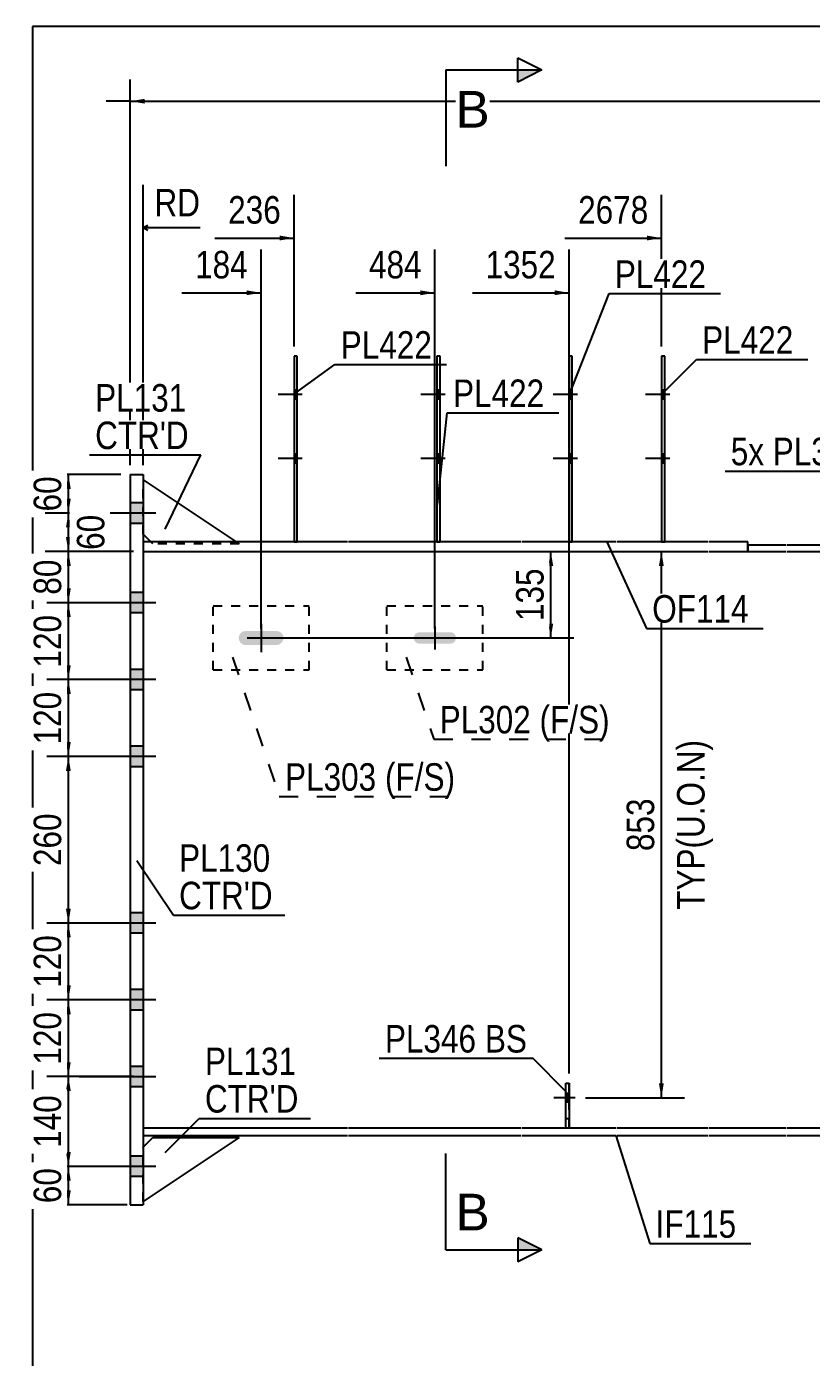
# Model space of a CAD drawing. Header units: millimetres. Extents: x -14 to 388, y -192 to 85.
# Drawn here: x -12.1 to 69.6, y -53.9 to 84.6 of the extents above; entities that cross this region are included whole.
import ezdxf

# ---------------------------------------------------------------- set-up
doc = ezdxf.new("R2010")
doc.units = ezdxf.units.MM
doc.linetypes.add('DXK_LINE_DOT1', pattern=[1.8814, 0.9407, -0.9407])
doc.linetypes.add('DXK_LINE_DOT2', pattern=[3.9198, 1.9599, -1.9599])
doc.styles.add('Arial', font='ARIAL.TTF', dxfattribs={"height": 0.2})
doc.styles.add('Arial Narrow', font='ARIALN.TTF', dxfattribs={"height": 0.2})

# ---------------------------------------------------------------- blocks, each defined once
blk = doc.blocks.new('Unknown-623515032-1211')
at = {"color": 5, "linetype": 'Continuous'}
for p, q in [((388.48, 84.63), (-11.52, 84.63)), ((-11.52, 84.63), (-11.52, -192.37))]:
    blk.add_line(p, q, dxfattribs=at)
blk = doc.blocks.new('Part-623515032-1620 - 1232')
at = {"color": 2, "linetype": 'Continuous'}
for p, q in [((10, -31), (0, -37.67)), ((0, -32), (1, -31)), ((1, -31), (10, -31))]:
    blk.add_line(p, q, dxfattribs=at)
at = {"color": 7, "linetype": 'DXK_LINE_DOT1'}
blk.add_line((0, -37.67), (0, -32), dxfattribs=at)
blk = doc.blocks.new('Bolt-623515032-1246 - 1232')
at = {"linetype": 'Continuous'}
for points in [[(44.68, 45.87), (44.68, 46.8), (44.35, 46.8), (44.35, 45.87)], [(44.68, 45.87), (44.68, 46.8), (44.35, 46.8), (44.35, 45.87)], [(44.68, 39.2), (44.68, 40.13), (44.35, 40.13), (44.35, 39.2)], [(44.68, 39.2), (44.68, 40.13), (44.35, 40.13), (44.35, 39.2)]]:
    blk.add_hatch(color=3, dxfattribs=at).paths.add_polyline_path(points)
at = {"color": 3, "linetype": 'Continuous'}
for p, q in [((45.22, 46.33), (42.68, 46.33)), ((45.22, 46.33), (42.68, 46.33)), ((44.68, 46.8), (44.35, 46.8)), ((44.68, 46.8), (44.35, 46.8)), ((44.68, 45.87), (44.35, 45.87)), ((44.68, 45.87), (44.35, 45.87)), ((45.22, 39.67), (42.68, 39.67)), ((45.22, 39.67), (42.68, 39.67)), ((44.68, 40.13), (44.35, 40.13)), ((44.68, 40.13), (44.35, 40.13)), ((44.68, 39.2), (44.35, 39.2)), ((44.68, 39.2), (44.35, 39.2))]:
    blk.add_line(p, q, dxfattribs=at)
blk = doc.blocks.new('Bolt-623515032-1247 - 1232')
at = {"linetype": 'Continuous'}
blk.add_hatch(color=3, dxfattribs=at).paths.add_polyline_path([(14.56, 20.72), (14.62, 21), (14.56, 21.28), (14.4, 21.52), (14.16, 21.68), (13.88, 21.73), (10.68, 21.73), (10.4, 21.68), (10.16, 21.52), (10.01, 21.28), (9.95, 21), (10.01, 20.72), (10.16, 20.48), (10.4, 20.32), (10.68, 20.27), (13.88, 20.27), (14.16, 20.32), (14.4, 20.48)])
at = {"color": 3, "linetype": 'Continuous'}
for p, q in [((12.28, 22.47), (12.28, 19.53)), ((10.82, 21), (13.75, 21))]:
    blk.add_line(p, q, dxfattribs=at)
blk = doc.blocks.new('Bolt-623515032-1248 - 1232')
at = {"linetype": 'Continuous'}
blk.add_hatch(color=3, dxfattribs=at).paths.add_polyline_path([(32.54, 20.77), (32.58, 21), (32.54, 21.23), (32.41, 21.43), (32.21, 21.56), (31.98, 21.6), (28.78, 21.6), (28.55, 21.56), (28.36, 21.43), (28.23, 21.23), (28.18, 21), (28.23, 20.77), (28.36, 20.58), (28.55, 20.45), (28.78, 20.4), (31.98, 20.4), (32.21, 20.45), (32.41, 20.58)])
at = {"color": 3, "linetype": 'Continuous'}
for p, q in [((30.38, 22.2), (30.38, 19.8)), ((29.18, 21), (31.58, 21))]:
    blk.add_line(p, q, dxfattribs=at)
blk = doc.blocks.new('Bolt-623515032-1250 - 1232')
at = {"linetype": 'Continuous'}
for points in [[(-1.33, 35.07), (-1.33, 32.93), (0, 32.93), (0, 35.07)], [(-1.33, 35.07), (-1.33, 32.93), (0, 32.93), (0, 35.07)], [(-1.33, 25.73), (-1.33, 23.6), (0, 23.6), (0, 25.73)], [(-1.33, 25.73), (-1.33, 23.6), (0, 23.6), (0, 25.73)], [(-1.33, 17.73), (-1.33, 15.6), (0, 15.6), (0, 17.73)], [(-1.33, 17.73), (-1.33, 15.6), (0, 15.6), (0, 17.73)], [(-1.33, 9.73), (-1.33, 7.6), (0, 7.6), (0, 9.73)], [(-1.33, 9.73), (-1.33, 7.6), (0, 7.6), (0, 9.73)], [(-1.33, -7.6), (-1.33, -9.73), (0, -9.73), (0, -7.6)], [(-1.33, -7.6), (-1.33, -9.73), (0, -9.73), (0, -7.6)], [(-1.33, -15.6), (-1.33, -17.73), (0, -17.73), (0, -15.6)], [(-1.33, -15.6), (-1.33, -17.73), (0, -17.73), (0, -15.6)], [(-1.33, -23.6), (-1.33, -25.73), (0, -25.73), (0, -23.6)], [(-1.33, -23.6), (-1.33, -25.73), (0, -25.73), (0, -23.6)], [(-1.33, -32.93), (-1.33, -35.07), (0, -35.07), (0, -32.93)], [(-1.33, -32.93), (-1.33, -35.07), (0, -35.07), (0, -32.93)]]:
    blk.add_hatch(color=3, dxfattribs=at).paths.add_polyline_path(points)
at = {"color": 3, "linetype": 'Continuous'}
for p, q in [((0, 35.07), (-1.33, 35.07)), ((0, 35.07), (-1.33, 35.07)), ((1.32, 34), (-6.67, 34)), ((1.32, 34), (-6.67, 34)), ((0, 32.93), (-1.33, 32.93)), ((0, 32.93), (-1.33, 32.93)), ((0, 25.73), (-1.33, 25.73)), ((0, 25.73), (-1.33, 25.73)), ((1.32, 24.67), (-6.67, 24.67)), ((1.32, 24.67), (-6.67, 24.67)), ((0, 23.6), (-1.33, 23.6)), ((0, 23.6), (-1.33, 23.6)), ((1.32, 16.67), (-6.67, 16.67)), ((1.32, 16.67), (-6.67, 16.67)), ((0, 17.73), (-1.33, 17.73)), ((0, 17.73), (-1.33, 17.73)), ((0, 15.6), (-1.33, 15.6)), ((0, 15.6), (-1.33, 15.6)), ((0, 9.73), (-1.33, 9.73)), ((0, 9.73), (-1.33, 9.73)), ((1.32, 8.67), (-6.67, 8.67)), ((1.32, 8.67), (-6.67, 8.67)), ((0, 7.6), (-1.33, 7.6)), ((0, 7.6), (-1.33, 7.6)), ((0, -7.6), (-1.33, -7.6)), ((0, -7.6), (-1.33, -7.6)), ((1.32, -8.67), (-6.67, -8.67)), ((1.32, -8.67), (-6.67, -8.67)), ((0, -9.73), (-1.33, -9.73)), ((0, -9.73), (-1.33, -9.73)), ((0, -15.6), (-1.33, -15.6)), ((0, -15.6), (-1.33, -15.6)), ((1.32, -16.67), (-6.67, -16.67)), ((1.32, -16.67), (-6.67, -16.67)), ((0, -17.73), (-1.33, -17.73)), ((0, -17.73), (-1.33, -17.73)), ((1.32, -24.67), (-6.67, -24.67)), ((1.32, -24.67), (-6.67, -24.67)), ((0, -23.6), (-1.33, -23.6)), ((0, -23.6), (-1.33, -23.6)), ((0, -25.73), (-1.33, -25.73)), ((0, -25.73), (-1.33, -25.73)), ((0, -32.93), (-1.33, -32.93)), ((0, -32.93), (-1.33, -32.93)), ((1.32, -34), (-6.67, -34)), ((1.32, -34), (-6.67, -34)), ((0, -35.07), (-1.33, -35.07)), ((0, -35.07), (-1.33, -35.07))]:
    blk.add_line(p, q, dxfattribs=at)
blk = doc.blocks.new('Part-623515032-1275 - 1232')
at = {"color": 2, "linetype": 'Continuous'}
for p, q in [((21.28, 31), (0, 31)), ((39.38, 31), (21.38, 31)), ((49.22, 31), (39.48, 31)), ((58.85, 31), (49.32, 31)), ((62.95, 31), (58.95, 31)), ((62.95, 30), (62.95, 31)), ((0, 30), (21.28, 30)), ((21.38, 30), (39.38, 30)), ((39.48, 30), (49.22, 30)), ((49.32, 30), (58.85, 30)), ((58.95, 30), (62.95, 30))]:
    blk.add_line(p, q, dxfattribs=at)
at = {"color": 7, "linetype": 'DXK_LINE_DOT1'}
blk.add_line((0, 31), (0, 30), dxfattribs=at)
blk = doc.blocks.new('Part-623515032-1297 - 1232')
at = {"color": 2, "linetype": 'Continuous'}
for p, q in [((62.95, 30.67), (62.95, 30)), ((66.95, 30.67), (62.95, 30.67)), ((75.05, 30.67), (67.05, 30.67)), ((84.88, 30.67), (75.15, 30.67)), ((94.52, 30.67), (84.98, 30.67)), ((132.67, 30.67), (94.62, 30.67)), ((142.3, 30.67), (132.77, 30.67)), ((152.13, 30.67), (142.4, 30.67)), ((161.77, 30.67), (152.23, 30.67)), ((165.87, 30.67), (161.87, 30.67)), ((62.95, 30), (66.95, 30)), ((67.05, 30), (75.05, 30)), ((75.15, 30), (84.88, 30)), ((84.98, 30), (94.52, 30)), ((94.62, 30), (132.67, 30)), ((132.77, 30), (142.3, 30)), ((142.4, 30), (152.13, 30)), ((152.23, 30), (161.77, 30)), ((161.87, 30), (165.87, 30))]:
    blk.add_line(p, q, dxfattribs=at)
at = {"color": 7, "linetype": 'DXK_LINE_DOT1'}
blk.add_line((165.87, 30), (165.87, 30.67), dxfattribs=at)
blk = doc.blocks.new('Part-623515032-1670 - 1232')
at = {"color": 7, "linetype": 'DXK_LINE_DOT1'}
for p, q in [((0, 30), (0, -30)), ((0, 30), (21.28, 30)), ((21.38, 30), (39.38, 30)), ((39.48, 30), (49.22, 30)), ((49.32, 30), (58.85, 30)), ((58.95, 30), (66.95, 30)), ((67.05, 30), (75.05, 30)), ((75.15, 30), (84.88, 30)), ((84.98, 30), (94.52, 30)), ((94.62, 30), (109.7, 30)), ((0, -30), (21.28, -30)), ((21.38, -30), (39.38, -30)), ((39.48, -30), (49.22, -30)), ((49.32, -30), (58.85, -30)), ((58.95, -30), (66.95, -30)), ((67.05, -30), (75.05, -30)), ((75.15, -30), (84.88, -30)), ((84.98, -30), (94.52, -30)), ((94.62, -30), (109.7, -30))]:
    blk.add_line(p, q, dxfattribs=at)
at = {"color": 2, "linetype": 'Continuous'}
blk.add_line((109.7, 30), (109.7, -30), dxfattribs=at)
blk = doc.blocks.new('Part-623515032-1407 - 1232')
at = {"color": 2, "linetype": 'Continuous'}
for p, q in [((0, -30), (21.28, -30)), ((21.38, -30), (39.38, -30)), ((39.48, -30), (49.22, -30)), ((49.32, -30), (58.85, -30)), ((58.95, -30), (66.95, -30)), ((67.05, -30), (71.05, -30)), ((71.05, -30), (71.05, -30.8)), ((0, -30.8), (21.28, -30.8)), ((21.38, -30.8), (39.38, -30.8)), ((39.48, -30.8), (49.22, -30.8)), ((49.32, -30.8), (58.85, -30.8)), ((58.95, -30.8), (66.95, -30.8)), ((67.05, -30.8), (71.05, -30.8))]:
    blk.add_line(p, q, dxfattribs=at)
at = {"color": 7, "linetype": 'DXK_LINE_DOT1'}
blk.add_line((0, -30), (0, -30.8), dxfattribs=at)
blk = doc.blocks.new('Part-623515032-1754 - 1232')
at = {"color": 7, "linetype": 'DXK_LINE_DOT1'}
for p, q in [((44.02, -30), (44.02, -25.33)), ((44.02, -25.33), (44.35, -25.33)), ((44.35, -30), (44.35, -25.33))]:
    blk.add_line(p, q, dxfattribs=at)
blk = doc.blocks.new('Part-623515032-1591 - 1232')
at = {"color": 2, "linetype": 'Continuous'}
for p, q in [((-1.33, 38), (0, 38)), ((-1.33, 38), (-1.33, -38)), ((0, 38), (0, -38)), ((-1.33, -38), (0, -38))]:
    blk.add_line(p, q, dxfattribs=at)
blk = doc.blocks.new('Part-623515032-1749 - 1232')
at = {"color": 2, "linetype": 'Continuous'}
for p, q in [((44.02, -30), (44.02, -25.33)), ((44.02, -25.33), (44.35, -25.33)), ((44.35, -25.33), (44.35, -30))]:
    blk.add_line(p, q, dxfattribs=at)
at = {"color": 7, "linetype": 'DXK_LINE_DOT1'}
blk.add_line((44.02, -29), (44.35, -29), dxfattribs=at)
blk = doc.blocks.new('Part-623515032-1803 - 1232')
at = {"color": 2, "linetype": 'Continuous'}
for p, q in [((16.05, 50.33), (15.72, 50.33)), ((15.72, 50.33), (15.72, 31)), ((16.05, 31), (16.05, 50.33))]:
    blk.add_line(p, q, dxfattribs=at)
at = {"color": 7, "linetype": 'DXK_LINE_DOT1'}
blk.add_line((15.72, 31), (16.05, 31), dxfattribs=at)
blk = doc.blocks.new('Part-623515032-1808 - 1232')
at = {"color": 2, "linetype": 'Continuous'}
for p, q in [((54.32, 50.33), (53.98, 50.33)), ((53.98, 50.33), (53.98, 31)), ((54.32, 31), (54.32, 50.33))]:
    blk.add_line(p, q, dxfattribs=at)
at = {"color": 7, "linetype": 'DXK_LINE_DOT1'}
blk.add_line((53.98, 31), (54.32, 31), dxfattribs=at)
blk = doc.blocks.new('Part-623515032-1860 - 1232')
at = {"color": 2, "linetype": 'Continuous'}
for p, q in [((44.68, 50.33), (44.35, 50.33)), ((44.35, 50.33), (44.35, 31)), ((44.68, 31), (44.68, 50.33))]:
    blk.add_line(p, q, dxfattribs=at)
at = {"color": 7, "linetype": 'DXK_LINE_DOT1'}
blk.add_line((44.35, 31), (44.68, 31), dxfattribs=at)
blk = doc.blocks.new('Part-623515032-1882 - 1232')
at = {"color": 7, "linetype": 'DXK_LINE_DOT1'}
for p, q in [((7.28, 17.67), (7.28, 24.33)), ((7.28, 24.33), (17.28, 24.33)), ((17.28, 17.67), (17.28, 24.33)), ((7.28, 17.67), (17.28, 17.67))]:
    blk.add_line(p, q, dxfattribs=at)
blk = doc.blocks.new('Part-623515032-1887 - 1232')
at = {"color": 7, "linetype": 'DXK_LINE_DOT1'}
for p, q in [((25.38, 17.67), (25.38, 24.33)), ((25.38, 24.33), (35.38, 24.33)), ((35.38, 17.67), (35.38, 24.33)), ((25.38, 17.67), (35.38, 17.67))]:
    blk.add_line(p, q, dxfattribs=at)
blk = doc.blocks.new('Bolt-623515032-1889 - 1232')
at = {"linetype": 'Continuous'}
for points in [[(54.32, 45.87), (54.32, 46.8), (53.98, 46.8), (53.98, 45.87)], [(54.32, 45.87), (54.32, 46.8), (53.98, 46.8), (53.98, 45.87)], [(54.32, 39.2), (54.32, 40.13), (53.98, 40.13), (53.98, 39.2)], [(54.32, 39.2), (54.32, 40.13), (53.98, 40.13), (53.98, 39.2)]]:
    blk.add_hatch(color=3, dxfattribs=at).paths.add_polyline_path(points)
at = {"color": 3, "linetype": 'Continuous'}
for p, q in [((54.85, 46.33), (52.32, 46.33)), ((54.85, 46.33), (52.32, 46.33)), ((54.32, 46.8), (53.98, 46.8)), ((54.32, 46.8), (53.98, 46.8)), ((54.32, 45.87), (53.98, 45.87)), ((54.32, 45.87), (53.98, 45.87)), ((54.85, 39.67), (52.32, 39.67)), ((54.85, 39.67), (52.32, 39.67)), ((54.32, 40.13), (53.98, 40.13)), ((54.32, 40.13), (53.98, 40.13)), ((54.32, 39.2), (53.98, 39.2)), ((54.32, 39.2), (53.98, 39.2))]:
    blk.add_line(p, q, dxfattribs=at)
blk = doc.blocks.new('Bolt-623515032-1890 - 1232')
at = {"linetype": 'Continuous'}
for points in [[(16.05, 45.87), (16.05, 46.8), (15.72, 46.8), (15.72, 45.87)], [(16.05, 45.87), (16.05, 46.8), (15.72, 46.8), (15.72, 45.87)], [(16.05, 39.2), (16.05, 40.13), (15.72, 40.13), (15.72, 39.2)], [(16.05, 39.2), (16.05, 40.13), (15.72, 40.13), (15.72, 39.2)]]:
    blk.add_hatch(color=3, dxfattribs=at).paths.add_polyline_path(points)
at = {"color": 3, "linetype": 'Continuous'}
for p, q in [((16.58, 46.33), (14.05, 46.33)), ((16.58, 46.33), (14.05, 46.33)), ((16.05, 46.8), (15.72, 46.8)), ((16.05, 46.8), (15.72, 46.8)), ((16.05, 45.87), (15.72, 45.87)), ((16.05, 45.87), (15.72, 45.87)), ((16.58, 39.67), (14.05, 39.67)), ((16.58, 39.67), (14.05, 39.67)), ((16.05, 40.13), (15.72, 40.13)), ((16.05, 40.13), (15.72, 40.13)), ((16.05, 39.2), (15.72, 39.2)), ((16.05, 39.2), (15.72, 39.2))]:
    blk.add_line(p, q, dxfattribs=at)
blk = doc.blocks.new('Bolt-623515032-1893 - 1232')
at = {"color": 3, "linetype": 'DXK_LINE_DOT2'}
for p, q in [((44.98, -26.87), (42.78, -26.87)), ((44.35, -26.4), (44.02, -26.4)), ((44.35, -27.33), (44.02, -27.33))]:
    blk.add_line(p, q, dxfattribs=at)
blk = doc.blocks.new('Bolt-623515032-1894 - 1232')
at = {"linetype": 'Continuous'}
blk.add_hatch(color=3, dxfattribs=at).paths.add_polyline_path([(44.35, -27.33), (44.35, -26.4), (44.02, -26.4), (44.02, -27.33)])
at = {"color": 3, "linetype": 'Continuous'}
for p, q in [((44.98, -26.87), (42.78, -26.87)), ((44.35, -26.4), (44.02, -26.4)), ((44.35, -27.33), (44.02, -27.33))]:
    blk.add_line(p, q, dxfattribs=at)
blk = doc.blocks.new('Part-623515032-9226 - 1232')
at = {"color": 2, "linetype": 'Continuous'}
for p, q in [((0, 37.47), (9.7, 31)), ((0, 31.8), (0.8, 31))]:
    blk.add_line(p, q, dxfattribs=at)
at = {"color": 7, "linetype": 'DXK_LINE_DOT1'}
for p, q in [((0, 31.8), (0, 37.47)), ((1, 30.8), (0.8, 31)), ((10, 30.8), (1, 30.8)), ((9.7, 31), (10, 30.8))]:
    blk.add_line(p, q, dxfattribs=at)
blk = doc.blocks.new('Part-623515032-13975 - 1232')
at = {"color": 2, "linetype": 'Continuous'}
for p, q in [((30.92, 50.33), (30.58, 50.33)), ((30.58, 50.33), (30.58, 31)), ((30.92, 31), (30.92, 50.33))]:
    blk.add_line(p, q, dxfattribs=at)
at = {"color": 7, "linetype": 'DXK_LINE_DOT1'}
blk.add_line((30.58, 31), (30.92, 31), dxfattribs=at)
blk = doc.blocks.new('Bolt-623515032-13976 - 1232')
at = {"linetype": 'Continuous'}
for points in [[(30.92, 45.87), (30.92, 46.8), (30.58, 46.8), (30.58, 45.87)], [(30.92, 45.87), (30.92, 46.8), (30.58, 46.8), (30.58, 45.87)], [(30.92, 39.2), (30.92, 40.13), (30.58, 40.13), (30.58, 39.2)], [(30.92, 39.2), (30.92, 40.13), (30.58, 40.13), (30.58, 39.2)]]:
    blk.add_hatch(color=3, dxfattribs=at).paths.add_polyline_path(points)
at = {"color": 3, "linetype": 'Continuous'}
for p, q in [((31.45, 46.33), (28.92, 46.33)), ((31.45, 46.33), (28.92, 46.33)), ((30.92, 46.8), (30.58, 46.8)), ((30.92, 46.8), (30.58, 46.8)), ((30.92, 45.87), (30.58, 45.87)), ((30.92, 45.87), (30.58, 45.87)), ((31.45, 39.67), (28.92, 39.67)), ((31.45, 39.67), (28.92, 39.67)), ((30.92, 40.13), (30.58, 40.13)), ((30.92, 40.13), (30.58, 40.13)), ((30.92, 39.2), (30.58, 39.2)), ((30.92, 39.2), (30.58, 39.2))]:
    blk.add_line(p, q, dxfattribs=at)
blk = doc.blocks.new('StraightDimension-623515032-7404 - 1232')
at = {"linetype": 'Continuous'}
for points in [[(-8.03, 15.17), (-7.78, 16.67), (-7.53, 15.17)], [(-7.53, 10.17), (-7.78, 8.67), (-8.03, 10.17)]]:
    blk.add_hatch(color=7, dxfattribs=at).paths.add_polyline_path(points)
at = {"color": 7, "linetype": 'Continuous'}
for p, q in [((-1, 16.67), (-10.03, 16.67)), ((-7.78, 8.67), (-7.78, 16.67)), ((-1, 8.67), (-10.03, 8.67))]:
    blk.add_line(p, q, dxfattribs=at)
at = {"color": 0}
blk.add_wipeout([(-7.93, 16.01), (-12.13, 16.01), (-12.13, 9.32), (-7.93, 9.32)], dxfattribs=at)
at = {"color": 3, "style": 'Arial Narrow'}
blk.add_text('120', height=2.863, rotation=90.0002, dxfattribs=at).set_placement((-8.53, 9.92))
blk = doc.blocks.new('StraightDimension-623515032-7400 - 1232')
at = {"linetype": 'Continuous'}
for points in [[(-8.03, 36.5), (-7.78, 38), (-7.53, 36.5)], [(-7.53, 35.5), (-7.78, 34), (-8.03, 35.5)]]:
    blk.add_hatch(color=7, dxfattribs=at).paths.add_polyline_path(points)
at = {"color": 7, "linetype": 'Continuous'}
for p, q in [((-2.33, 38), (-10.03, 38)), ((-7.78, 34), (-7.78, 38)), ((-1, 34), (-10.03, 34))]:
    blk.add_line(p, q, dxfattribs=at)
at = {"color": 0}
blk.add_wipeout([(-7.93, 38.43), (-12.13, 38.43), (-12.13, 33.57), (-7.93, 33.57)], dxfattribs=at)
at = {"color": 3, "style": 'Arial Narrow'}
blk.add_text('60', height=2.863, rotation=90.0002, dxfattribs=at).set_placement((-8.53, 34.17))
blk = doc.blocks.new('StraightDimension-623515032-2147 - 1232')
at = {"linetype": 'Continuous'}
for points in [[(53.71, 28.5), (53.96, 30), (54.21, 28.5)], [(54.21, -25.37), (53.96, -26.87), (53.71, -25.37)]]:
    blk.add_hatch(color=7, dxfattribs=at).paths.add_polyline_path(points)
at = {"color": 7, "linetype": 'Continuous'}
for p, q in [((46.08, 30), (56.36, 30)), ((53.96, -26.87), (53.96, 30)), ((46.07, -26.87), (56.36, -26.87))]:
    blk.add_line(p, q, dxfattribs=at)
at = {"color": 0, "linetype": 'Continuous'}
blk.add_wipeout([(59.06, 11.02), (54.86, 11.02), (54.86, -7.89), (59.06, -7.89)], dxfattribs=at)
at = {"color": 3, "linetype": 'Continuous', "style": 'Arial Narrow'}
blk.add_text('TYP(U.O.N)', height=2.863, rotation=90.0002, dxfattribs=at).set_placement((58.46, -7.29))
at = {"color": 0}
blk.add_wipeout([(53.81, 4.91), (49.61, 4.91), (49.61, -1.78), (53.81, -1.78)], dxfattribs=at)
at = {"color": 3, "style": 'Arial Narrow'}
blk.add_text('853', height=2.863, rotation=90.0002, dxfattribs=at).set_placement((53.21, -1.18))
blk = doc.blocks.new('StraightDimension-623515032-2160 - 1232')
at = {"linetype": 'Continuous'}
for points in [[(42.2, 28.5), (42.45, 30), (42.7, 28.5)], [(42.7, 22.5), (42.45, 21), (42.2, 22.5)]]:
    blk.add_hatch(color=7, dxfattribs=at).paths.add_polyline_path(points)
at = {"color": 7, "linetype": 'Continuous'}
for p, q in [((13.28, 30), (44.85, 30)), ((42.45, 21), (42.45, 30)), ((13.28, 21), (44.85, 21))]:
    blk.add_line(p, q, dxfattribs=at)
at = {"color": 0}
blk.add_wipeout([(42.3, 28.84), (38.1, 28.84), (38.1, 22.16), (42.3, 22.16)], dxfattribs=at)
at = {"color": 3, "style": 'Arial Narrow'}
blk.add_text('135', height=2.863, rotation=90.0002, dxfattribs=at).set_placement((41.7, 22.76))
blk = doc.blocks.new('StraightDimension-623515032-2593 - 1232')
at = {"linetype": 'Continuous'}
blk.add_hatch(color=7, dxfattribs=at).paths.add_polyline_path([(0.17, 76.62), (-1.33, 76.87), (0.17, 77.12)])
at = {"color": 7, "linetype": 'Continuous'}
for p, q in [((-1.33, 39), (-1.33, 79.12)), ((-1.33, 76.87), (-3.83, 76.87)), ((-1.33, 76.87), (374.77, 76.87))]:
    blk.add_line(p, q, dxfattribs=at)
blk = doc.blocks.new('StraightDimension-623515032-7401 - 1232')
at = {"linetype": 'Continuous'}
for points in [[(-8.03, 32.5), (-7.78, 34), (-7.53, 32.5)], [(-7.53, 31.5), (-7.78, 30), (-8.03, 31.5)]]:
    blk.add_hatch(color=7, dxfattribs=at).paths.add_polyline_path(points)
at = {"color": 7, "linetype": 'Continuous'}
for p, q in [((-1, 34), (-10.18, 34)), ((-7.78, 30), (-7.78, 34)), ((-1, 30), (-10.18, 30))]:
    blk.add_line(p, q, dxfattribs=at)
at = {"color": 0}
blk.add_wipeout([(-3.43, 34.43), (-7.63, 34.43), (-7.63, 29.57), (-3.43, 29.57)], dxfattribs=at)
at = {"color": 3, "style": 'Arial Narrow'}
blk.add_text('60', height=2.863, rotation=90.0002, dxfattribs=at).set_placement((-4.03, 30.17))
blk = doc.blocks.new('StraightDimension-623515032-7402 - 1232')
at = {"linetype": 'Continuous'}
for points in [[(-8.03, 28.5), (-7.78, 30), (-7.53, 28.5)], [(-7.53, 26.17), (-7.78, 24.67), (-8.03, 26.17)]]:
    blk.add_hatch(color=7, dxfattribs=at).paths.add_polyline_path(points)
at = {"color": 7, "linetype": 'Continuous'}
for p, q in [((-1, 30), (-10.03, 30)), ((-7.78, 24.67), (-7.78, 30)), ((-1, 24.67), (-10.03, 24.67))]:
    blk.add_line(p, q, dxfattribs=at)
at = {"color": 0}
blk.add_wipeout([(-7.93, 29.76), (-12.13, 29.76), (-12.13, 24.91), (-7.93, 24.91)], dxfattribs=at)
at = {"color": 3, "style": 'Arial Narrow'}
blk.add_text('80', height=2.863, rotation=90.0002, dxfattribs=at).set_placement((-8.53, 25.51))
blk = doc.blocks.new('StraightDimension-623515032-7403 - 1232')
at = {"linetype": 'Continuous'}
for points in [[(-8.03, 23.17), (-7.78, 24.67), (-7.53, 23.17)], [(-7.53, 18.17), (-7.78, 16.67), (-8.03, 18.17)]]:
    blk.add_hatch(color=7, dxfattribs=at).paths.add_polyline_path(points)
at = {"color": 7, "linetype": 'Continuous'}
for p, q in [((-1, 24.67), (-10.03, 24.67)), ((-7.78, 16.67), (-7.78, 24.67)), ((-1, 16.67), (-10.03, 16.67))]:
    blk.add_line(p, q, dxfattribs=at)
at = {"color": 0}
blk.add_wipeout([(-7.93, 24.01), (-12.13, 24.01), (-12.13, 17.32), (-7.93, 17.32)], dxfattribs=at)
at = {"color": 3, "style": 'Arial Narrow'}
blk.add_text('120', height=2.863, rotation=90.0002, dxfattribs=at).set_placement((-8.53, 17.92))
blk = doc.blocks.new('StraightDimension-623515032-7405 - 1232')
at = {"linetype": 'Continuous'}
for points in [[(-8.03, 7.17), (-7.78, 8.67), (-7.53, 7.17)], [(-7.53, -7.17), (-7.78, -8.67), (-8.03, -7.17)]]:
    blk.add_hatch(color=7, dxfattribs=at).paths.add_polyline_path(points)
at = {"color": 7, "linetype": 'Continuous'}
for p, q in [((-1, 8.67), (-10.03, 8.67)), ((-7.78, -8.67), (-7.78, 8.67)), ((-1, -8.67), (-10.03, -8.67))]:
    blk.add_line(p, q, dxfattribs=at)
at = {"color": 0}
blk.add_wipeout([(-7.93, 3.34), (-12.13, 3.34), (-12.13, -3.34), (-7.93, -3.34)], dxfattribs=at)
at = {"color": 3, "style": 'Arial Narrow'}
blk.add_text('260', height=2.863, rotation=90.0002, dxfattribs=at).set_placement((-8.53, -2.74))
blk = doc.blocks.new('StraightDimension-623515032-7406 - 1232')
at = {"linetype": 'Continuous'}
for points in [[(-8.03, -10.17), (-7.78, -8.67), (-7.53, -10.17)], [(-7.53, -15.17), (-7.78, -16.67), (-8.03, -15.17)]]:
    blk.add_hatch(color=7, dxfattribs=at).paths.add_polyline_path(points)
at = {"color": 7, "linetype": 'Continuous'}
for p, q in [((-1, -8.67), (-10.03, -8.67)), ((-7.78, -16.67), (-7.78, -8.67)), ((-1, -16.67), (-10.03, -16.67))]:
    blk.add_line(p, q, dxfattribs=at)
at = {"color": 0}
blk.add_wipeout([(-7.93, -9.32), (-12.13, -9.32), (-12.13, -16.01), (-7.93, -16.01)], dxfattribs=at)
at = {"color": 3, "style": 'Arial Narrow'}
blk.add_text('120', height=2.863, rotation=90.0002, dxfattribs=at).set_placement((-8.53, -15.41))
blk = doc.blocks.new('StraightDimension-623515032-7407 - 1232')
at = {"linetype": 'Continuous'}
for points in [[(-8.03, -18.17), (-7.78, -16.67), (-7.53, -18.17)], [(-7.53, -23.16), (-7.78, -24.66), (-8.03, -23.16)]]:
    blk.add_hatch(color=7, dxfattribs=at).paths.add_polyline_path(points)
at = {"color": 7, "linetype": 'Continuous'}
for p, q in [((-1, -16.67), (-10.03, -16.67)), ((-7.78, -24.66), (-7.78, -16.67)), ((-1, -24.66), (-10.03, -24.66))]:
    blk.add_line(p, q, dxfattribs=at)
at = {"color": 0}
blk.add_wipeout([(-7.93, -17.32), (-12.13, -17.32), (-12.13, -24.01), (-7.93, -24.01)], dxfattribs=at)
at = {"color": 3, "style": 'Arial Narrow'}
blk.add_text('120', height=2.863, rotation=90.0002, dxfattribs=at).set_placement((-8.53, -23.41))
blk = doc.blocks.new('StraightDimension-623515032-7408 - 1232')
at = {"linetype": 'Continuous'}
for points in [[(-8.03, -26.16), (-7.78, -24.66), (-7.53, -26.16)], [(-7.53, -32.5), (-7.78, -34), (-8.03, -32.5)]]:
    blk.add_hatch(color=7, dxfattribs=at).paths.add_polyline_path(points)
at = {"color": 7, "linetype": 'Continuous'}
for p, q in [((-1, -24.66), (-10.03, -24.66)), ((-7.78, -34), (-7.78, -24.66)), ((-1, -34), (-10.03, -34))]:
    blk.add_line(p, q, dxfattribs=at)
at = {"color": 0}
blk.add_wipeout([(-7.93, -25.99), (-12.13, -25.99), (-12.13, -32.67), (-7.93, -32.67)], dxfattribs=at)
at = {"color": 3, "style": 'Arial Narrow'}
blk.add_text('140', height=2.863, rotation=90.0002, dxfattribs=at).set_placement((-8.53, -32.07))
blk = doc.blocks.new('StraightDimension-623515032-7409 - 1232')
at = {"linetype": 'Continuous'}
for points in [[(-8.03, -35.5), (-7.78, -34), (-7.53, -35.5)], [(-7.53, -36.5), (-7.78, -38), (-8.03, -36.5)]]:
    blk.add_hatch(color=7, dxfattribs=at).paths.add_polyline_path(points)
at = {"color": 7, "linetype": 'Continuous'}
for p, q in [((-1, -34), (-10.03, -34)), ((-7.78, -38), (-7.78, -34)), ((-1.67, -38), (-10.03, -38))]:
    blk.add_line(p, q, dxfattribs=at)
at = {"color": 0}
blk.add_wipeout([(-7.93, -33.57), (-12.13, -33.57), (-12.13, -38.43), (-7.93, -38.43)], dxfattribs=at)
at = {"color": 3, "style": 'Arial Narrow'}
blk.add_text('60', height=2.863, rotation=90.0002, dxfattribs=at).set_placement((-8.53, -37.83))
blk = doc.blocks.new('StraightDimension-623515032-12306 - 1232')
at = {"linetype": 'Continuous'}
blk.add_hatch(color=7, dxfattribs=at).paths.add_polyline_path([(52.48, 62.88), (53.98, 62.63), (52.48, 62.38)])
at = {"color": 7, "linetype": 'Continuous'}
for p, q in [((53.98, 51.33), (53.98, 67.13)), ((43.92, 62.63), (53.98, 62.63))]:
    blk.add_line(p, q, dxfattribs=at)
at = {"color": 0}
blk.add_wipeout([(53.21, 63.53), (53.21, 67.73), (44.7, 67.73), (44.7, 63.53)], dxfattribs=at)
at = {"color": 3, "style": 'Arial Narrow'}
blk.add_text('2678', height=2.863, dxfattribs=at).set_placement((45.3, 64.13))
blk = doc.blocks.new('StraightDimension-623515032-12307 - 1232')
at = {"linetype": 'Continuous'}
blk.add_hatch(color=7, dxfattribs=at).paths.add_polyline_path([(42.85, 57.18), (44.35, 56.93), (42.85, 56.68)])
at = {"color": 7, "linetype": 'Continuous'}
for p, q in [((44.35, -24.33), (44.35, 61.43)), ((34.29, 56.93), (44.35, 56.93))]:
    blk.add_line(p, q, dxfattribs=at)
at = {"color": 0}
blk.add_wipeout([(43.58, 57.83), (43.58, 62.03), (35.06, 62.03), (35.06, 57.83)], dxfattribs=at)
at = {"color": 3, "style": 'Arial Narrow'}
blk.add_text('1352', height=2.863, dxfattribs=at).set_placement((35.66, 58.43))
blk = doc.blocks.new('StraightDimension-623515032-12308 - 1232')
at = {"linetype": 'Continuous'}
blk.add_hatch(color=7, dxfattribs=at).paths.add_polyline_path([(28.88, 57.18), (30.38, 56.93), (28.88, 56.68)])
at = {"color": 7, "linetype": 'Continuous'}
for p, q in [((30.38, 22), (30.38, 61.43)), ((22.15, 56.93), (30.38, 56.93))]:
    blk.add_line(p, q, dxfattribs=at)
at = {"color": 0}
blk.add_wipeout([(29.61, 57.83), (29.61, 62.03), (22.92, 62.03), (22.92, 57.83)], dxfattribs=at)
at = {"color": 3, "style": 'Arial Narrow'}
blk.add_text('484', height=2.863, dxfattribs=at).set_placement((23.52, 58.43))
blk = doc.blocks.new('StraightDimension-623515032-12309 - 1232')
at = {"linetype": 'Continuous'}
blk.add_hatch(color=7, dxfattribs=at).paths.add_polyline_path([(14.22, 62.88), (15.72, 62.63), (14.22, 62.38)])
at = {"color": 7, "linetype": 'Continuous'}
for p, q in [((15.72, 51.33), (15.72, 67.13)), ((7.48, 62.63), (15.72, 62.63))]:
    blk.add_line(p, q, dxfattribs=at)
at = {"color": 0}
blk.add_wipeout([(14.94, 63.53), (14.94, 67.73), (8.26, 67.73), (8.26, 63.53)], dxfattribs=at)
at = {"color": 3, "style": 'Arial Narrow'}
blk.add_text('236', height=2.863, dxfattribs=at).set_placement((8.86, 64.13))
blk = doc.blocks.new('StraightDimension-623515032-12310 - 1232')
at = {"linetype": 'Continuous'}
blk.add_hatch(color=7, dxfattribs=at).paths.add_polyline_path([(10.78, 57.18), (12.28, 56.93), (10.78, 56.68)])
at = {"color": 7, "linetype": 'Continuous'}
for p, q in [((12.28, 22), (12.28, 61.43)), ((4.05, 56.93), (12.28, 56.93))]:
    blk.add_line(p, q, dxfattribs=at)
at = {"color": 0, "linetype": 'Continuous'}
blk.add_wipeout([(6.53, 64.28), (6.53, 68.48), (0.59, 68.48), (0.59, 64.28)], dxfattribs=at)
at = {"color": 7, "linetype": 'Continuous'}
for p, q in [((0, 39), (0, 68.18)), ((0.5, 63.93), (0, 63.68)), ((0.5, 63.43), (0, 63.68)), ((5.93, 63.68), (0, 63.68))]:
    blk.add_line(p, q, dxfattribs=at)
at = {"color": 3, "linetype": 'Continuous', "style": 'Arial Narrow'}
blk.add_text('RD', height=2.863, dxfattribs=at).set_placement((1.19, 64.88))
at = {"color": 0}
blk.add_wipeout([(11.51, 57.83), (11.51, 62.03), (4.82, 62.03), (4.82, 57.83)], dxfattribs=at)
at = {"color": 3, "style": 'Arial Narrow'}
blk.add_text('184', height=2.863, dxfattribs=at).set_placement((5.42, 58.43))
blk = doc.blocks.new('Mark-623515032-1270 - 1232')
at = {"color": 0}
blk.add_wipeout([(63.06, 22.6), (63.06, 25.6), (53.01, 25.6), (53.01, 22.6)], dxfattribs=at)
blk.add_wipeout([(63.06, 22.6), (63.06, 25.6), (53.01, 25.6), (53.01, 22.6)], dxfattribs=at)
at = {"color": 7, "linetype": 'Continuous'}
for p, q in [((48.29, 31), (52.41, 22)), ((52.41, 22), (64.56, 22))]:
    blk.add_line(p, q, dxfattribs=at)
at = {"color": 3, "style": 'Arial Narrow'}
blk.add_text('OF114', height=2.863, dxfattribs=at).set_placement((53.01, 22.6))
blk = doc.blocks.new('Mark-623515032-1403 - 1232')
at = {"color": 0}
blk.add_wipeout([(61.76, -41.43), (61.76, -38.43), (53.36, -38.43), (53.36, -41.43)], dxfattribs=at)
blk.add_wipeout([(61.76, -41.43), (61.76, -38.43), (53.36, -38.43), (53.36, -41.43)], dxfattribs=at)
at = {"color": 7, "linetype": 'Continuous'}
for p, q in [((49.22, -30.8), (52.76, -42.03)), ((52.76, -42.03), (63.26, -42.03))]:
    blk.add_line(p, q, dxfattribs=at)
at = {"color": 3, "style": 'Arial Narrow'}
blk.add_text('IF115', height=2.863, dxfattribs=at).set_placement((53.36, -41.43))
blk = doc.blocks.new('Mark-623515032-1587 - 1232')
at = {"color": 0}
for points in [[(13.26, -3.34), (13.26, -0.34), (3.75, -0.34), (3.75, -3.34)], [(13.51, -7.24), (13.51, -4.24), (3.75, -4.24), (3.75, -7.24)]]:
    blk.add_wipeout(points, dxfattribs=at)
for points in [[(13.26, -3.34), (13.26, -0.34), (3.75, -0.34), (3.75, -3.34)], [(13.51, -7.24), (13.51, -4.24), (3.75, -4.24), (3.75, -7.24)]]:
    blk.add_wipeout(points, dxfattribs=at)
at = {"color": 7, "linetype": 'Continuous'}
for p, q in [((-0.66, -2.17), (3.15, -7.84)), ((3.15, -7.84), (14.76, -7.84))]:
    blk.add_line(p, q, dxfattribs=at)
at = {"color": 3, "style": 'Arial Narrow'}
blk.add_text('PL130', height=2.863, dxfattribs=at).set_placement((3.75, -3.34))
at = {"color": 1, "style": 'Arial Narrow'}
blk.add_text("CTR'D", height=2.863, dxfattribs=at).set_placement((3.75, -7.24))
blk = doc.blocks.new('Mark-623515032-1616 - 1232')
at = {"color": 0}
for points in [[(15.94, -24.5), (15.94, -21.5), (6.44, -21.5), (6.44, -24.5)], [(16.19, -28.4), (16.19, -25.4), (6.44, -25.4), (6.44, -28.4)]]:
    blk.add_wipeout(points, dxfattribs=at)
for points in [[(15.94, -24.5), (15.94, -21.5), (6.44, -21.5), (6.44, -24.5)], [(16.19, -28.4), (16.19, -25.4), (6.44, -25.4), (6.44, -28.4)]]:
    blk.add_wipeout(points, dxfattribs=at)
at = {"color": 7, "linetype": 'Continuous'}
for p, q in [((2.3, -32.54), (5.84, -29)), ((5.84, -29), (17.44, -29))]:
    blk.add_line(p, q, dxfattribs=at)
at = {"color": 3, "style": 'Arial Narrow'}
blk.add_text('PL131', height=2.863, dxfattribs=at).set_placement((6.44, -24.5))
at = {"color": 1, "style": 'Arial Narrow'}
blk.add_text("CTR'D", height=2.863, dxfattribs=at).set_placement((6.44, -28.4))
blk = doc.blocks.new('Mark-623515032-1799 - 1232')
at = {"color": 0}
blk.add_wipeout([(30.08, 50.07), (30.08, 53.07), (20.58, 53.07), (20.58, 50.07)], dxfattribs=at)
blk.add_wipeout([(30.08, 50.07), (30.08, 53.07), (20.58, 53.07), (20.58, 50.07)], dxfattribs=at)
at = {"color": 7, "linetype": 'Continuous'}
for p, q in [((15.8, 46.44), (19.98, 49.47)), ((19.98, 49.47), (31.58, 49.47))]:
    blk.add_line(p, q, dxfattribs=at)
at = {"color": 3, "style": 'Arial Narrow'}
blk.add_text('PL422', height=2.863, dxfattribs=at).set_placement((20.58, 50.07))
blk = doc.blocks.new('Mark-623515032-1804 - 1232')
at = {"color": 0}
blk.add_wipeout([(67.71, 50.58), (67.71, 53.58), (58.21, 53.58), (58.21, 50.58)], dxfattribs=at)
blk.add_wipeout([(67.71, 50.58), (67.71, 53.58), (58.21, 53.58), (58.21, 50.58)], dxfattribs=at)
at = {"color": 7, "linetype": 'Continuous'}
for p, q in [((54.07, 46.45), (57.61, 49.98)), ((57.61, 49.98), (69.21, 49.98))]:
    blk.add_line(p, q, dxfattribs=at)
at = {"color": 3, "style": 'Arial Narrow'}
blk.add_text('PL422', height=2.863, dxfattribs=at).set_placement((58.21, 50.58))
blk = doc.blocks.new('Mark-623515032-1856 - 1232')
at = {"color": 0}
blk.add_wipeout([(58.62, 57.44), (58.62, 60.44), (49.12, 60.44), (49.12, 57.44)], dxfattribs=at)
blk.add_wipeout([(58.62, 57.44), (58.62, 60.44), (49.12, 60.44), (49.12, 57.44)], dxfattribs=at)
at = {"color": 7, "linetype": 'Continuous'}
for p, q in [((44.44, 46.44), (48.52, 56.84)), ((48.52, 56.84), (60.12, 56.84))]:
    blk.add_line(p, q, dxfattribs=at)
at = {"color": 3, "style": 'Arial Narrow'}
blk.add_text('PL422', height=2.863, dxfattribs=at).set_placement((49.12, 57.44))
blk = doc.blocks.new('Mark-623515032-1878 - 1232')
at = {"color": 0}
for points in [[(24.29, 5.1), (24.29, 8.1), (14.78, 8.1), (14.78, 5.1)], [(32.48, 5.1), (32.48, 8.1), (25.19, 8.1), (25.19, 5.1)]]:
    blk.add_wipeout(points, dxfattribs=at)
for points in [[(24.29, 5.1), (24.29, 8.1), (14.78, 8.1), (14.78, 5.1)], [(32.48, 5.1), (32.48, 8.1), (25.19, 8.1), (25.19, 5.1)]]:
    blk.add_wipeout(points, dxfattribs=at)
at = {"color": 7, "linetype": 'DXK_LINE_DOT2'}
for p, q in [((9.3, 19.02), (14.18, 4.5)), ((14.18, 4.5), (33.08, 4.5))]:
    blk.add_line(p, q, dxfattribs=at)
at = {"color": 3, "style": 'Arial Narrow'}
for s, p in [('PL303', (14.78, 5.1)), ('(F/', (25.19, 5.1)), ('S)', (29.2, 5.1))]:
    blk.add_text(s, height=2.863, dxfattribs=at).set_placement(p)
blk = doc.blocks.new('Mark-623515032-1883 - 1232')
at = {"color": 0}
for points in [[(40.38, 11.07), (40.38, 14.07), (30.88, 14.07), (30.88, 11.07)], [(48.58, 11.07), (48.58, 14.07), (41.28, 14.07), (41.28, 11.07)]]:
    blk.add_wipeout(points, dxfattribs=at)
for points in [[(40.38, 11.07), (40.38, 14.07), (30.88, 14.07), (30.88, 11.07)], [(48.58, 11.07), (48.58, 14.07), (41.28, 14.07), (41.28, 11.07)]]:
    blk.add_wipeout(points, dxfattribs=at)
at = {"color": 7, "linetype": 'DXK_LINE_DOT2'}
for p, q in [((27.4, 19.02), (30.28, 10.47)), ((30.28, 10.47), (49.18, 10.47))]:
    blk.add_line(p, q, dxfattribs=at)
at = {"color": 3, "style": 'Arial Narrow'}
for s, p in [('PL302', (30.88, 11.07)), ('(F/', (41.28, 11.07)), ('S)', (45.29, 11.07))]:
    blk.add_text(s, height=2.863, dxfattribs=at).set_placement(p)
blk = doc.blocks.new('SectionMark-623515032-2603 - 1232')
at = {"linetype": 'Continuous'}
for points in [[(39.03, 78.87), (39.03, 80.12), (41.53, 80.12)], [(39.03, -42.67), (39.03, -41.42), (41.53, -42.67)]]:
    blk.add_hatch(color=30, dxfattribs=at).paths.add_polyline_path(points)
at = {"color": 30, "linetype": 'Continuous'}
for p, q in [((39.03, 78.87), (39.03, 81.37)), ((39.03, 81.37), (41.53, 80.12)), ((31.53, 80.12), (31.53, 70.12)), ((31.53, 80.12), (41.53, 80.12)), ((41.53, 80.12), (39.03, 78.87)), ((31.53, -42.67), (31.53, -32.67)), ((41.53, -42.67), (39.03, -41.42)), ((39.03, -41.42), (39.03, -43.92)), ((31.53, -42.67), (41.53, -42.67)), ((41.53, -42.67), (39.03, -43.92))]:
    blk.add_line(p, q, dxfattribs=at)
at = {"color": 0, "linetype": 'Continuous'}
for points in [[(36.09, 74.12), (36.09, 78.12), (32.53, 78.12), (32.53, 74.12)], [(36.09, -40.67), (36.09, -36.67), (32.53, -36.67), (32.53, -40.67)]]:
    blk.add_wipeout(points, dxfattribs=at)
at = {"color": 96, "linetype": 'Continuous', "style": 'Arial'}
for p in [(32.53, 74.12), (32.53, -40.67)]:
    blk.add_text('B', height=3.82, dxfattribs=at).set_placement(p)
blk = doc.blocks.new('MarkSet-623515032-2682 - 1232')
at = {"color": 0}
for points in [[(34.69, -22.15), (34.69, -19.15), (25.18, -19.15), (25.18, -22.15)], [(39.97, -22.15), (39.97, -19.15), (35.59, -19.15), (35.59, -22.15)]]:
    blk.add_wipeout(points, dxfattribs=at)
for points in [[(34.69, -22.15), (34.69, -19.15), (25.18, -19.15), (25.18, -22.15)], [(39.97, -22.15), (39.97, -19.15), (35.59, -19.15), (35.59, -22.15)]]:
    blk.add_wipeout(points, dxfattribs=at)
at = {"color": 7, "linetype": 'Continuous'}
for p in [(24.58, -22.75), (44.1, -26.29)]:
    blk.add_line(p, (40.57, -22.75), dxfattribs=at)
at = {"color": 3, "style": 'Arial Narrow'}
for s, p in [('PL346', (25.18, -22.15)), ('BS', (35.59, -22.15))]:
    blk.add_text(s, height=2.863, dxfattribs=at).set_placement(p)
blk = doc.blocks.new('Mark-623515032-9248 - 1232')
at = {"color": 0}
for points in [[(4.52, 44.56), (4.52, 47.56), (-4.99, 47.56), (-4.99, 44.56)], [(4.77, 40.66), (4.77, 43.66), (-4.99, 43.66), (-4.99, 40.66)]]:
    blk.add_wipeout(points, dxfattribs=at)
for points in [[(4.52, 44.56), (4.52, 47.56), (-4.99, 47.56), (-4.99, 44.56)], [(4.77, 40.66), (4.77, 43.66), (-4.99, 43.66), (-4.99, 40.66)]]:
    blk.add_wipeout(points, dxfattribs=at)
at = {"color": 7, "linetype": 'Continuous'}
for p in [(-5.59, 40.06), (2.3, 32.34)]:
    blk.add_line(p, (6.02, 40.06), dxfattribs=at)
at = {"color": 3, "style": 'Arial Narrow'}
blk.add_text('PL131', height=2.863, dxfattribs=at).set_placement((-4.99, 44.56))
at = {"color": 1, "style": 'Arial Narrow'}
blk.add_text("CTR'D", height=2.863, dxfattribs=at).set_placement((-4.99, 40.66))
blk = doc.blocks.new('MarkSet-623515032-10862 - 1232')
at = {"color": 7, "linetype": 'Continuous'}
blk.add_line((80.1, 46.11), (76.57, 38.38), dxfattribs=at)
at = {"color": 0}
for points in [[(64.66, 38.98), (64.66, 41.98), (61.19, 41.98), (61.19, 38.98)], [(75.07, 38.98), (75.07, 41.98), (65.56, 41.98), (65.56, 38.98)]]:
    blk.add_wipeout(points, dxfattribs=at)
for points in [[(64.66, 38.98), (64.66, 41.98), (61.19, 41.98), (61.19, 38.98)], [(75.07, 38.98), (75.07, 41.98), (65.56, 41.98), (65.56, 38.98)]]:
    blk.add_wipeout(points, dxfattribs=at)
at = {"color": 7, "linetype": 'Continuous'}
blk.add_line((60.59, 38.38), (76.57, 38.38), dxfattribs=at)
at = {"color": 3, "style": 'Arial Narrow'}
for s, p in [('5x', (61.19, 38.98)), ('PL354', (65.56, 38.98))]:
    blk.add_text(s, height=2.863, dxfattribs=at).set_placement(p)
blk = doc.blocks.new('Mark-623515032-13985 - 1232')
at = {"color": 0}
blk.add_wipeout([(41.78, 45.04), (41.78, 48.04), (32.27, 48.04), (32.27, 45.04)], dxfattribs=at)
blk.add_wipeout([(41.78, 45.04), (41.78, 48.04), (32.27, 48.04), (32.27, 45.04)], dxfattribs=at)
at = {"color": 7, "linetype": 'Continuous'}
for p, q in [((30.67, 34.89), (31.67, 44.44)), ((31.67, 44.44), (43.28, 44.44))]:
    blk.add_line(p, q, dxfattribs=at)
at = {"color": 3, "style": 'Arial Narrow'}
blk.add_text('PL422', height=2.863, dxfattribs=at).set_placement((32.27, 45.04))

msp = doc.modelspace()

# ---------------------------------------------------------------- block references
for name in ['Unknown-623515032-1211', 'Part-623515032-1803 - 1232', 'Part-623515032-13975 - 1232', 'Part-623515032-1860 - 1232', 'Part-623515032-1808 - 1232', 'Bolt-623515032-1890 - 1232', 'Bolt-623515032-13976 - 1232', 'Bolt-623515032-1246 - 1232', 'Bolt-623515032-1889 - 1232', 'Part-623515032-1591 - 1232', 'Part-623515032-9226 - 1232', 'Bolt-623515032-1250 - 1232', 'Part-623515032-1275 - 1232', 'Part-623515032-1297 - 1232', 'Part-623515032-1670 - 1232', 'Part-623515032-1882 - 1232', 'Part-623515032-1887 - 1232', 'Bolt-623515032-1247 - 1232', 'Bolt-623515032-1248 - 1232', 'Part-623515032-1754 - 1232', 'Part-623515032-1749 - 1232', 'Bolt-623515032-1893 - 1232', 'Bolt-623515032-1894 - 1232', 'Part-623515032-1407 - 1232', 'Part-623515032-1620 - 1232']:
    msp.add_blockref(name, (0, 0))

# ---------------------------------------------------------------- next in the draw order: block references
for name in ['StraightDimension-623515032-7400 - 1232', 'StraightDimension-623515032-2160 - 1232', 'StraightDimension-623515032-2147 - 1232', 'Mark-623515032-1878 - 1232', 'StraightDimension-623515032-7404 - 1232', 'Mark-623515032-1616 - 1232', 'Mark-623515032-1403 - 1232']:
    msp.add_blockref(name, (0, 0))

# ---------------------------------------------------------------- next in the draw order: block references
for name in ['StraightDimension-623515032-2593 - 1232', 'StraightDimension-623515032-7401 - 1232', 'Mark-623515032-1270 - 1232', 'StraightDimension-623515032-7405 - 1232']:
    msp.add_blockref(name, (0, 0))

# ---------------------------------------------------------------- next in the draw order: block references
for name in ['StraightDimension-623515032-12309 - 1232', 'StraightDimension-623515032-12306 - 1232', 'StraightDimension-623515032-12308 - 1232', 'StraightDimension-623515032-7402 - 1232', 'Mark-623515032-1587 - 1232', 'StraightDimension-623515032-7406 - 1232']:
    msp.add_blockref(name, (0, 0))

# ---------------------------------------------------------------- next in the draw order: block references
for name in ['StraightDimension-623515032-12310 - 1232', 'StraightDimension-623515032-12307 - 1232', 'Mark-623515032-1799 - 1232', 'Mark-623515032-1804 - 1232', 'StraightDimension-623515032-7403 - 1232', 'StraightDimension-623515032-7407 - 1232']:
    msp.add_blockref(name, (0, 0))

# ---------------------------------------------------------------- next in the draw order: block references
for name in ['Mark-623515032-1856 - 1232', 'Mark-623515032-9248 - 1232', 'Mark-623515032-1883 - 1232', 'StraightDimension-623515032-7408 - 1232']:
    msp.add_blockref(name, (0, 0))

# ---------------------------------------------------------------- next in the draw order: block references
for name in ['SectionMark-623515032-2603 - 1232', 'MarkSet-623515032-10862 - 1232', 'StraightDimension-623515032-7409 - 1232']:
    msp.add_blockref(name, (0, 0))

# ---------------------------------------------------------------- next in the draw order: block references
for name in ['Mark-623515032-13985 - 1232', 'MarkSet-623515032-2682 - 1232']:
    msp.add_blockref(name, (0, 0))

doc.saveas('drawing.dxf')
